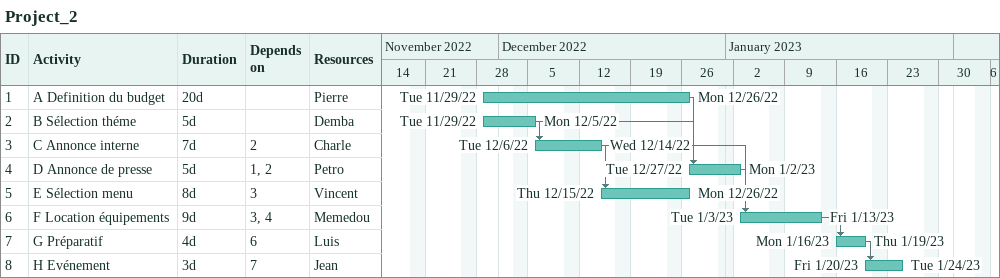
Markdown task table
Project_2

| ID | Task | Duration | Start | Finish | Predecessors | Resources |
|---|---|---|---|---|---|---|
| 1 | A Definition du budget | 20d | 2022-11-29 | 2022-12-26 |  | Pierre |
| 2 | B Sélection théme | 5d | 2022-11-29 | 2022-12-05 |  | Demba |
| 3 | C Annonce interne | 7d | 2022-12-06 | 2022-12-14 | 2 | Charle |
| 4 | D Annonce de presse | 5d | 2022-12-27 | 2023-01-02 | 1, 2 | Petro |
| 5 | E Sélection menu | 8d | 2022-12-15 | 2022-12-26 | 3 | Vincent |
| 6 | F Location équipements | 9d | 2023-01-03 | 2023-01-13 | 3, 4 | Memedou |
| 7 | G Préparatif | 4d | 2023-01-16 | 2023-01-19 | 6 | Luis |
| 8 | H Evénement | 3d | 2023-01-20 | 2023-01-24 | 7 | Jean |
